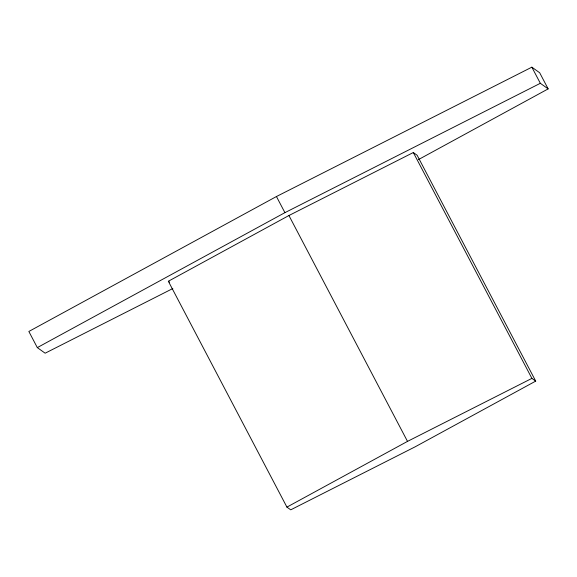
<?xml version="1.0" encoding="UTF-8"?>
<svg xmlns="http://www.w3.org/2000/svg" width="577" height="577" viewBox="0 0 577 577"><rect width="100%" height="100%" fill="white"/><g stroke="black" fill="none" stroke-linecap="round" stroke-linejoin="round"><path stroke-width="0.87" d="M418.419 159.605L548.15 88.894L539.683 72.76L531.857 67.17L276.448 196.526L28.85 331.472L37.317 347.606L45.143 353.203L172.848 288.522M37.317 347.606L284.915 212.653L540.332 83.297L548.15 88.894M168.34 281.251L288.926 215.524L413.32 152.53L417.128 155.249L535.708 381.108L415.123 446.836L290.729 509.83L286.92 507.111L168.34 281.251L169.609 282.16M286.92 507.111L407.506 441.383L531.9 378.389L535.708 381.108M531.857 67.17L540.332 83.297M413.32 152.53L531.9 378.389M288.926 215.524L407.506 441.383M276.448 196.526L284.915 212.653"/></g></svg>
